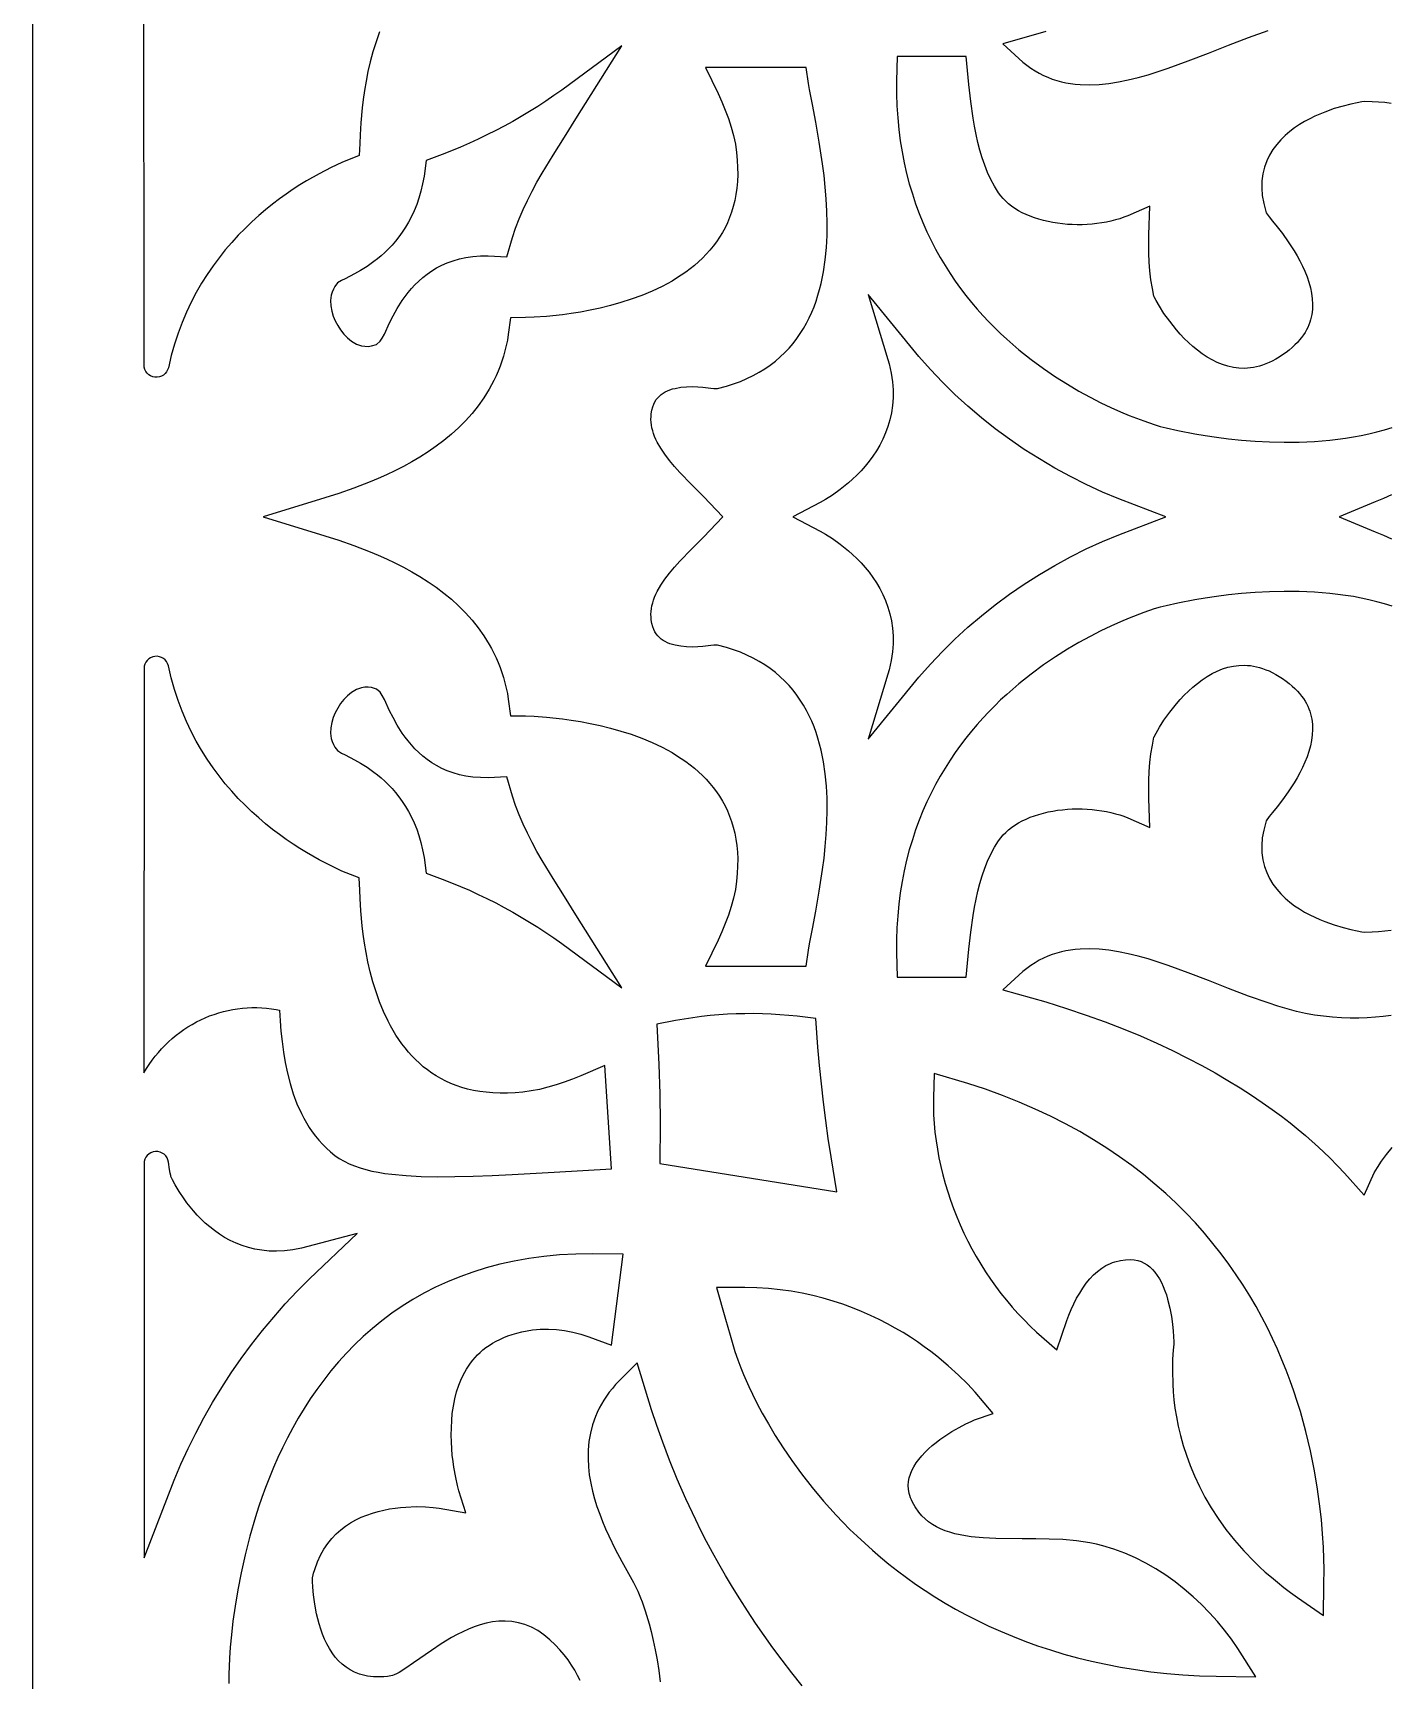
# Model space of a CAD drawing. Extents: x -1925 to 1925, y -1275 to 1275.
# Drawn here: x -1510.5 to -1345.6, y -643.2 to -442.9 of the extents above; entities that cross this region are included whole.
import ezdxf

# ---------------------------------------------------------------- set-up
doc = ezdxf.new("R2010")
doc.units = 0
doc.layers.add('LAYER_1', color=18, linetype='CONTINUOUS')

msp = doc.modelspace()

# ---------------------------------------------------------------- linework, layer by layer
at = {"layer": 'LAYER_1'}
for points in [[(-828.3, -865.46), (-1510.52, -865.46), (-1510.52, -183)], [(-1387.42, -442.78), (-1392.64, -444.27), (-1390.2, -446.47), (-1389.72, -446.86), (-1389.23, -447.22), (-1388.73, -447.54), (-1388.22, -447.84), (-1387.7, -448.1), (-1387.17, -448.33), (-1386.63, -448.54), (-1386.08, -448.72), (-1385.53, -448.87), (-1384.97, -448.99), (-1384.4, -449.08), (-1383.84, -449.16), (-1383.25, -449.21), (-1382.11, -449.24), (-1380.94, -449.19), (-1379.77, -449.07), (-1378.58, -448.88), (-1377.39, -448.64), (-1376.19, -448.34), (-1374.98, -448.01), (-1373.77, -447.63), (-1372.54, -447.22), (-1370.1, -446.33), (-1367.65, -445.39), (-1365.21, -444.43), (-1362.79, -443.5), (-1360.4, -442.65)], [(-1345.45, -451.5), (-1346.2, -451.41), (-1346.97, -451.34), (-1347.77, -451.3), (-1348.65, -451.28), (-1349.03, -451.32), (-1349.59, -451.42), (-1350.36, -451.58), (-1351.29, -451.82), (-1352.36, -452.14), (-1353.51, -452.55), (-1354.12, -452.8), (-1354.73, -453.07), (-1355.35, -453.38), (-1355.97, -453.71), (-1356.58, -454.08), (-1357.18, -454.48), (-1357.76, -454.92), (-1358.33, -455.4), (-1358.86, -455.93), (-1359.36, -456.5), (-1359.82, -457.11), (-1360.22, -457.78), (-1360.57, -458.5), (-1360.84, -459.26), (-1361.04, -460.07), (-1361.16, -460.92), (-1361.18, -461.8), (-1361.11, -462.72), (-1360.94, -463.66), (-1360.62, -464.82), (-1360.28, -465.31), (-1359.86, -465.83), (-1359.32, -466.5), (-1358.67, -467.34), (-1357.96, -468.32), (-1357.23, -469.44), (-1356.88, -470.03), (-1356.54, -470.64), (-1356.22, -471.28), (-1355.93, -471.92), (-1355.67, -472.58), (-1355.44, -473.25), (-1355.26, -473.92), (-1355.12, -474.58), (-1355.03, -475.25), (-1354.99, -475.9), (-1355.01, -476.55), (-1355.09, -477.18), (-1355.24, -477.83), (-1355.33, -478.12), (-1355.45, -478.43), (-1355.58, -478.74), (-1355.73, -479.05), (-1355.91, -479.35), (-1356.11, -479.66), (-1356.33, -479.96), (-1356.57, -480.27), (-1356.84, -480.58), (-1357.14, -480.88), (-1357.47, -481.19), (-1357.83, -481.49), (-1358.22, -481.79), (-1358.64, -482.09), (-1359.06, -482.36), (-1359.48, -482.61), (-1359.89, -482.83), (-1360.29, -483.02), (-1360.68, -483.18), (-1361.07, -483.33), (-1361.45, -483.44), (-1361.82, -483.54), (-1362.19, -483.61), (-1362.55, -483.67), (-1362.91, -483.7), (-1363.24, -483.72), (-1363.95, -483.7), (-1364.62, -483.62), (-1365.29, -483.47), (-1365.94, -483.27), (-1366.58, -483.01), (-1367.2, -482.7), (-1367.81, -482.35), (-1368.41, -481.95), (-1368.99, -481.52), (-1369.55, -481.06), (-1370.08, -480.57), (-1370.59, -480.07), (-1371.08, -479.55), (-1371.53, -479.04), (-1372.36, -478), (-1373.06, -477.03), (-1373.61, -476.17), (-1374.02, -475.47), (-1374.25, -475.03), (-1374.28, -474.96), (-1374.47, -474.02), (-1374.64, -472.96), (-1374.76, -471.88), (-1374.84, -470.8), (-1374.89, -469.7), (-1374.9, -468.6), (-1374.89, -467.5), (-1374.77, -463.99), (-1377.45, -465.16), (-1377.93, -465.35), (-1378.44, -465.52), (-1378.96, -465.67), (-1379.51, -465.81), (-1380.06, -465.93), (-1380.63, -466.03), (-1381.21, -466.11), (-1381.8, -466.18), (-1382.4, -466.22), (-1383, -466.25), (-1383.6, -466.25), (-1384.2, -466.24), (-1384.8, -466.21), (-1385.4, -466.15), (-1385.99, -466.08), (-1386.58, -465.99), (-1387.15, -465.88), (-1387.72, -465.74), (-1388.26, -465.59), (-1388.8, -465.42), (-1389.31, -465.23), (-1389.81, -465.02), (-1390.29, -464.79), (-1390.74, -464.55), (-1391.17, -464.29), (-1391.57, -464.01), (-1391.94, -463.71), (-1392.29, -463.4), (-1392.61, -463.08), (-1392.9, -462.74), (-1393.16, -462.38), (-1393.65, -461.58), (-1394.1, -460.76), (-1394.5, -459.91), (-1394.85, -459.03), (-1395.17, -458.12), (-1395.45, -457.19), (-1395.69, -456.24), (-1395.9, -455.27), (-1396.09, -454.29), (-1396.25, -453.3), (-1396.53, -451.26), (-1396.76, -449.21), (-1397.1, -445.81), (-1405.49, -445.81), (-1405.57, -448.8), (-1405.57, -450.32), (-1405.52, -451.8), (-1405.42, -453.25), (-1405.29, -454.67), (-1405.11, -456.06), (-1404.89, -457.41), (-1404.63, -458.73), (-1404.34, -460.02), (-1404.01, -461.28), (-1403.64, -462.51), (-1403.25, -463.7), (-1402.82, -464.87), (-1402.36, -466), (-1401.87, -467.1), (-1401.36, -468.18), (-1400.82, -469.22), (-1400.26, -470.23), (-1399.67, -471.22), (-1399.06, -472.17), (-1398.44, -473.1), (-1397.79, -473.99), (-1397.13, -474.86), (-1396.46, -475.7), (-1395.77, -476.51), (-1395.07, -477.3), (-1394.36, -478.06), (-1393.63, -478.79), (-1392.91, -479.5), (-1392.17, -480.18), (-1390.69, -481.47), (-1389.2, -482.65), (-1387.71, -483.75), (-1386.24, -484.75), (-1384.8, -485.66), (-1383.39, -486.49), (-1382.03, -487.23), (-1380.73, -487.9), (-1379.5, -488.48), (-1378.35, -489), (-1377.29, -489.44), (-1375.51, -490.12), (-1374.23, -490.56), (-1373.53, -490.78), (-1372.81, -490.96), (-1371.36, -491.28), (-1369.29, -491.68), (-1368.04, -491.89), (-1366.68, -492.09), (-1365.2, -492.27), (-1363.63, -492.44), (-1361.98, -492.57), (-1360.25, -492.66), (-1358.47, -492.7), (-1356.64, -492.69), (-1354.77, -492.61), (-1352.89, -492.45), (-1351.93, -492.34), (-1350.98, -492.21), (-1350.03, -492.06), (-1349.08, -491.88), (-1348.14, -491.68), (-1347.2, -491.44), (-1346.27, -491.19), (-1345.34, -490.9)], [(-1345.4, -499.08), (-1346.38, -499.53), (-1347.38, -499.96), (-1351.75, -501.77), (-1347.38, -503.58), (-1346.38, -504.01), (-1345.4, -504.46)], [(-1345.34, -512.64), (-1346.27, -512.36), (-1347.2, -512.1), (-1348.14, -511.86), (-1349.08, -511.66), (-1350.03, -511.48), (-1350.98, -511.33), (-1351.93, -511.2), (-1352.89, -511.09), (-1354.77, -510.93), (-1356.64, -510.85), (-1358.47, -510.84), (-1360.25, -510.88), (-1361.98, -510.97), (-1363.63, -511.1), (-1365.2, -511.27), (-1366.68, -511.45), (-1368.04, -511.65), (-1369.29, -511.86), (-1371.36, -512.26), (-1372.81, -512.58), (-1373.53, -512.76), (-1374.23, -512.98), (-1375.51, -513.42), (-1377.29, -514.1), (-1378.35, -514.54), (-1379.5, -515.06), (-1380.73, -515.64), (-1382.03, -516.31), (-1383.39, -517.05), (-1384.8, -517.88), (-1386.24, -518.79), (-1387.71, -519.79), (-1389.2, -520.89), (-1390.69, -522.07), (-1392.17, -523.36), (-1392.91, -524.04), (-1393.63, -524.75), (-1394.36, -525.48), (-1395.07, -526.24), (-1395.77, -527.03), (-1396.46, -527.84), (-1397.13, -528.68), (-1397.79, -529.55), (-1398.44, -530.44), (-1399.06, -531.37), (-1399.67, -532.32), (-1400.26, -533.31), (-1400.82, -534.32), (-1401.36, -535.36), (-1401.87, -536.44), (-1402.36, -537.54), (-1402.82, -538.67), (-1403.25, -539.84), (-1403.64, -541.03), (-1404.01, -542.26), (-1404.34, -543.52), (-1404.63, -544.81), (-1404.89, -546.13), (-1405.11, -547.48), (-1405.29, -548.87), (-1405.42, -550.29), (-1405.52, -551.74), (-1405.57, -553.22), (-1405.57, -554.74), (-1405.49, -557.73), (-1397.1, -557.73), (-1396.76, -554.33), (-1396.53, -552.28), (-1396.25, -550.24), (-1396.09, -549.25), (-1395.9, -548.27), (-1395.69, -547.3), (-1395.45, -546.35), (-1395.17, -545.42), (-1394.85, -544.51), (-1394.5, -543.63), (-1394.1, -542.78), (-1393.65, -541.96), (-1393.16, -541.16), (-1392.9, -540.8), (-1392.61, -540.46), (-1392.29, -540.14), (-1391.94, -539.83), (-1391.57, -539.53), (-1391.17, -539.25), (-1390.74, -538.99), (-1390.29, -538.75), (-1389.81, -538.52), (-1389.31, -538.31), (-1388.8, -538.12), (-1388.26, -537.95), (-1387.72, -537.8), (-1387.15, -537.66), (-1386.58, -537.55), (-1385.99, -537.46), (-1385.4, -537.39), (-1384.8, -537.33), (-1384.2, -537.3), (-1383.6, -537.29), (-1383, -537.29), (-1382.4, -537.32), (-1381.8, -537.36), (-1381.21, -537.43), (-1380.63, -537.51), (-1380.06, -537.61), (-1379.51, -537.73), (-1378.96, -537.87), (-1378.44, -538.02), (-1377.93, -538.19), (-1377.45, -538.38), (-1374.77, -539.55), (-1374.89, -536.04), (-1374.9, -534.94), (-1374.89, -533.84), (-1374.84, -532.74), (-1374.76, -531.66), (-1374.64, -530.58), (-1374.47, -529.52), (-1374.28, -528.58), (-1374.25, -528.51), (-1374.02, -528.07), (-1373.61, -527.37), (-1373.06, -526.51), (-1372.36, -525.54), (-1371.53, -524.5), (-1371.08, -523.99), (-1370.59, -523.47), (-1370.08, -522.97), (-1369.55, -522.48), (-1368.99, -522.02), (-1368.41, -521.59), (-1367.81, -521.19), (-1367.2, -520.84), (-1366.58, -520.53), (-1365.94, -520.27), (-1365.29, -520.07), (-1364.62, -519.92), (-1363.95, -519.84), (-1363.24, -519.82), (-1362.91, -519.84), (-1362.55, -519.87), (-1362.19, -519.93), (-1361.82, -520), (-1361.45, -520.1), (-1361.07, -520.21), (-1360.68, -520.36), (-1360.29, -520.52), (-1359.89, -520.71), (-1359.48, -520.93), (-1359.06, -521.18), (-1358.64, -521.45), (-1358.22, -521.75), (-1357.83, -522.05), (-1357.47, -522.35), (-1357.14, -522.66), (-1356.84, -522.96), (-1356.57, -523.27), (-1356.33, -523.58), (-1356.11, -523.88), (-1355.91, -524.19), (-1355.73, -524.49), (-1355.58, -524.8), (-1355.45, -525.11), (-1355.33, -525.42), (-1355.24, -525.71), (-1355.09, -526.36), (-1355.01, -526.99), (-1354.99, -527.64), (-1355.03, -528.29), (-1355.12, -528.96), (-1355.26, -529.62), (-1355.44, -530.29), (-1355.67, -530.96), (-1355.93, -531.62), (-1356.22, -532.26), (-1356.54, -532.9), (-1356.88, -533.51), (-1357.23, -534.1), (-1357.96, -535.22), (-1358.67, -536.2), (-1359.32, -537.04), (-1359.86, -537.71), (-1360.28, -538.23), (-1360.62, -538.72), (-1360.94, -539.88), (-1361.11, -540.82), (-1361.18, -541.74), (-1361.16, -542.63), (-1361.04, -543.47), (-1360.84, -544.28), (-1360.57, -545.04), (-1360.22, -545.76), (-1359.82, -546.43), (-1359.36, -547.04), (-1358.86, -547.61), (-1358.33, -548.14), (-1357.76, -548.62), (-1357.18, -549.06), (-1356.58, -549.46), (-1355.97, -549.83), (-1355.35, -550.16), (-1354.73, -550.47), (-1354.12, -550.74), (-1353.51, -550.99), (-1352.36, -551.4), (-1351.29, -551.72), (-1350.36, -551.96), (-1349.59, -552.12), (-1349.03, -552.22), (-1348.65, -552.26), (-1347.77, -552.24), (-1346.97, -552.2), (-1346.2, -552.13), (-1345.45, -552.04)], [(-1345.46, -562.42), (-1346.4, -562.54), (-1347.36, -562.63), (-1348.35, -562.7), (-1349.37, -562.73), (-1350.41, -562.72), (-1351.48, -562.69), (-1352.57, -562.62), (-1353.68, -562.51), (-1354.75, -562.36), (-1355.84, -562.16), (-1356.95, -561.91), (-1358.08, -561.61), (-1359.23, -561.26), (-1360.4, -560.89), (-1362.79, -560.04), (-1365.21, -559.11), (-1367.65, -558.15), (-1370.1, -557.21), (-1372.54, -556.32), (-1373.77, -555.91), (-1374.98, -555.53), (-1376.19, -555.2), (-1377.39, -554.9), (-1378.58, -554.66), (-1379.77, -554.47), (-1380.94, -554.35), (-1382.11, -554.3), (-1383.25, -554.33), (-1383.84, -554.38), (-1384.4, -554.46), (-1384.97, -554.55), (-1385.53, -554.67), (-1386.08, -554.82), (-1386.63, -555), (-1387.17, -555.21), (-1387.7, -555.44), (-1388.22, -555.7), (-1388.73, -556), (-1389.23, -556.32), (-1389.72, -556.68), (-1390.2, -557.07), (-1392.64, -559.27), (-1387.42, -560.76), (-1384.92, -561.54), (-1382.52, -562.35), (-1380.22, -563.18), (-1378.03, -564.03), (-1375.93, -564.9), (-1373.92, -565.78), (-1372.01, -566.68), (-1370.19, -567.58), (-1368.46, -568.49), (-1366.83, -569.4), (-1365.28, -570.3), (-1363.81, -571.2), (-1362.43, -572.09), (-1361.14, -572.97), (-1359.92, -573.83), (-1358.79, -574.66), (-1357.73, -575.48), (-1356.75, -576.27), (-1355.86, -577.02), (-1354.26, -578.44), (-1352.96, -579.69), (-1351.92, -580.74), (-1351.13, -581.6), (-1348.74, -584.24), (-1347.5, -581.56), (-1347.12, -580.89), (-1346.62, -580.14), (-1346.02, -579.32), (-1345.31, -578.48)], [(-1444.01, -643.29), (-1444.32, -642.65), (-1444.66, -642.02), (-1445.06, -641.39), (-1445.49, -640.76), (-1445.97, -640.14), (-1446.5, -639.53), (-1447.07, -638.92), (-1447.71, -638.31), (-1448.42, -637.71), (-1449.17, -637.2), (-1449.94, -636.78), (-1450.72, -636.46), (-1451.52, -636.24), (-1452.31, -636.1), (-1453.11, -636.04), (-1453.89, -636.06), (-1454.67, -636.15), (-1455.42, -636.3), (-1456.17, -636.5), (-1456.89, -636.74), (-1457.6, -637.03), (-1458.29, -637.34), (-1458.97, -637.68), (-1459.64, -638.05), (-1460.9, -638.82), (-1462.1, -639.62), (-1464.26, -641.14), (-1465.19, -641.77), (-1466, -642.28), (-1466.33, -642.46), (-1466.62, -642.59), (-1466.83, -642.67), (-1467.01, -642.71), (-1467.44, -642.77), (-1467.89, -642.81), (-1468.32, -642.84), (-1468.73, -642.84), (-1469.12, -642.82), (-1469.49, -642.79), (-1469.85, -642.74), (-1470.2, -642.68), (-1470.52, -642.6), (-1470.82, -642.51), (-1471.43, -642.27), (-1471.97, -641.99), (-1472.47, -641.67), (-1472.94, -641.29), (-1473.37, -640.88), (-1473.77, -640.42), (-1474.14, -639.92), (-1474.48, -639.39), (-1474.79, -638.83), (-1475.07, -638.24), (-1475.32, -637.64), (-1475.55, -637.02), (-1475.74, -636.4), (-1475.91, -635.78), (-1476.06, -635.17), (-1476.28, -633.97), (-1476.43, -632.87), (-1476.5, -631.93), (-1476.53, -631.18), (-1476.53, -630.71), (-1476.52, -630.63), (-1476.42, -630.23), (-1476.28, -629.76), (-1475.95, -628.85), (-1475.57, -628.04), (-1475.16, -627.3), (-1474.7, -626.62), (-1474.21, -626.01), (-1473.68, -625.45), (-1473.12, -624.95), (-1472.53, -624.5), (-1471.92, -624.1), (-1471.28, -623.74), (-1470.62, -623.42), (-1469.95, -623.15), (-1469.27, -622.91), (-1468.58, -622.71), (-1467.88, -622.55), (-1467.19, -622.41), (-1466.51, -622.31), (-1465.84, -622.23), (-1465.19, -622.18), (-1463.93, -622.13), (-1462.82, -622.16), (-1461.87, -622.22), (-1461.14, -622.31), (-1457.9, -622.89), (-1458.75, -620.21), (-1458.92, -619.56), (-1459.14, -618.58), (-1459.36, -617.33), (-1459.46, -616.63), (-1459.55, -615.88), (-1459.62, -615.09), (-1459.66, -614.26), (-1459.68, -613.42), (-1459.67, -612.55), (-1459.63, -611.67), (-1459.55, -610.79), (-1459.42, -609.91), (-1459.25, -609.04), (-1459.03, -608.19), (-1458.75, -607.35), (-1458.43, -606.55), (-1458.03, -605.76), (-1457.82, -605.4), (-1457.59, -605.04), (-1457.34, -604.68), (-1457.07, -604.34), (-1456.79, -604.01), (-1456.49, -603.69), (-1456.17, -603.38), (-1455.83, -603.08), (-1455.46, -602.8), (-1455.08, -602.53), (-1454.67, -602.27), (-1454.24, -602.02), (-1453.79, -601.79), (-1453.3, -601.58), (-1452.79, -601.38), (-1452.26, -601.19), (-1451.69, -601.03), (-1451.09, -600.88), (-1450.46, -600.76), (-1449.8, -600.65), (-1449.33, -600.59), (-1448.86, -600.56), (-1447.88, -600.54), (-1446.89, -600.6), (-1445.9, -600.73), (-1444.91, -600.92), (-1443.92, -601.17), (-1442.96, -601.48), (-1440.21, -602.51), (-1438.8, -591.45), (-1442.53, -591.38), (-1444.55, -591.42), (-1446.51, -591.53), (-1448.41, -591.71), (-1450.26, -591.96), (-1452.05, -592.28), (-1453.78, -592.66), (-1455.45, -593.1), (-1457.07, -593.61), (-1458.64, -594.17), (-1460.15, -594.79), (-1461.61, -595.46), (-1463.01, -596.18), (-1464.36, -596.95), (-1465.66, -597.76), (-1466.91, -598.62), (-1468.11, -599.52), (-1469.26, -600.46), (-1470.37, -601.43), (-1471.42, -602.44), (-1472.43, -603.47), (-1473.39, -604.53), (-1474.31, -605.62), (-1475.18, -606.74), (-1476.02, -607.87), (-1476.81, -609.02), (-1477.56, -610.18), (-1478.27, -611.36), (-1478.95, -612.55), (-1479.58, -613.75), (-1480.19, -614.96), (-1480.75, -616.17), (-1481.28, -617.38), (-1481.79, -618.59), (-1482.25, -619.8), (-1482.69, -621), (-1483.1, -622.2), (-1483.48, -623.39), (-1484.16, -625.72), (-1484.74, -627.99), (-1485.23, -630.17), (-1485.63, -632.26), (-1485.95, -634.22), (-1486.21, -636.05), (-1486.4, -637.73), (-1486.54, -639.23), (-1486.64, -640.55), (-1486.72, -642.53), (-1486.71, -643.64)], [(-1417.04, -643.9), (-1418.28, -642.35), (-1419.46, -640.81), (-1420.58, -639.29), (-1421.66, -637.78), (-1422.69, -636.29), (-1423.67, -634.81), (-1424.61, -633.35), (-1425.5, -631.91), (-1426.35, -630.49), (-1427.15, -629.09), (-1427.92, -627.71), (-1428.64, -626.36), (-1429.33, -625.03), (-1429.97, -623.73), (-1431.17, -621.19), (-1432.23, -618.77), (-1433.16, -616.47), (-1433.98, -614.3), (-1434.7, -612.26), (-1435.33, -610.37), (-1437.08, -604.65), (-1439.28, -606.83), (-1439.7, -607.28), (-1440.1, -607.75), (-1440.47, -608.22), (-1440.82, -608.7), (-1441.13, -609.18), (-1441.43, -609.67), (-1441.69, -610.17), (-1441.93, -610.67), (-1442.15, -611.19), (-1442.5, -612.19), (-1442.77, -613.21), (-1442.94, -614.23), (-1443.04, -615.26), (-1443.06, -616.28), (-1443.01, -617.29), (-1442.9, -618.28), (-1442.73, -619.27), (-1442.52, -620.24), (-1442.26, -621.2), (-1441.97, -622.13), (-1441.64, -623.05), (-1441.29, -623.95), (-1440.92, -624.82), (-1440.53, -625.68), (-1439.74, -627.29), (-1438.95, -628.8), (-1437.55, -631.37), (-1437.02, -632.4), (-1436.83, -632.82), (-1436.67, -633.2), (-1436.48, -633.72), (-1436.12, -634.8), (-1435.64, -636.39), (-1435.39, -637.33), (-1435.14, -638.39), (-1434.9, -639.53), (-1434.67, -640.75), (-1434.47, -642.06), (-1434.3, -643.42)]]:
    msp.add_lwpolyline(points, dxfattribs=at)
msp.add_lwpolyline([(-1468.39, -442.8), (-1468.82, -444.01), (-1469.2, -445.23), (-1469.52, -446.44), (-1469.8, -447.64), (-1470.03, -448.81), (-1470.22, -449.94), (-1470.37, -451.02), (-1470.5, -452.04), (-1470.66, -453.87), (-1470.75, -455.34), (-1470.79, -456.38), (-1470.87, -457.85), (-1472.96, -458.7), (-1474.29, -459.31), (-1475.74, -460.05), (-1477.29, -460.93), (-1478.09, -461.42), (-1478.9, -461.95), (-1479.73, -462.52), (-1480.57, -463.12), (-1481.41, -463.76), (-1482.25, -464.44), (-1483.08, -465.15), (-1483.92, -465.9), (-1484.74, -466.7), (-1485.56, -467.53), (-1486.35, -468.4), (-1487.14, -469.31), (-1487.9, -470.27), (-1488.63, -471.26), (-1489.35, -472.3), (-1490.03, -473.38), (-1490.68, -474.5), (-1491.29, -475.66), (-1491.86, -476.87), (-1492.4, -478.13), (-1492.88, -479.43), (-1493.33, -480.78), (-1493.72, -482.17), (-1494.06, -483.65, -0.891457), (-1497.02, -483.31), (-1497.03, -433.96)], format="xyb", dxfattribs=at)
for points in [[(-1438.93, -444.52), (-1446.25, -449.89), (-1447.21, -450.56), (-1448.18, -451.22), (-1449.16, -451.86), (-1450.16, -452.49), (-1451.17, -453.1), (-1452.2, -453.69), (-1453.23, -454.26), (-1454.28, -454.81), (-1455.34, -455.34), (-1456.41, -455.85), (-1457.48, -456.35), (-1458.57, -456.82), (-1459.66, -457.28), (-1460.77, -457.71), (-1462.73, -458.44), (-1462.99, -460.36), (-1463.16, -461.29), (-1463.36, -462.17), (-1463.61, -463.01), (-1463.88, -463.81), (-1464.18, -464.56), (-1464.51, -465.26), (-1464.87, -465.93), (-1465.24, -466.56), (-1465.63, -467.16), (-1466.04, -467.72), (-1466.45, -468.24), (-1466.88, -468.73), (-1467.32, -469.19), (-1467.76, -469.62), (-1468.2, -470.02), (-1468.64, -470.39), (-1469.07, -470.72), (-1469.92, -471.33), (-1470.72, -471.83), (-1471.43, -472.23), (-1472.59, -472.82), (-1473.03, -473.04), (-1473.49, -473.34), (-1473.82, -473.76), (-1474.01, -474.1), (-1474.16, -474.44), (-1474.26, -474.82), (-1474.34, -475.46), (-1474.31, -476.12), (-1474.2, -476.75), (-1474.02, -477.36), (-1473.77, -477.95), (-1473.48, -478.52), (-1473.14, -479.05), (-1472.74, -479.55), (-1472.3, -480.01), (-1471.79, -480.42), (-1471.21, -480.76), (-1470.59, -480.97), (-1470.18, -481.04), (-1469.79, -481.05), (-1469.39, -481), (-1468.78, -480.83), (-1468.31, -480.43), (-1468.06, -480.06), (-1467.81, -479.55), (-1467.18, -478.19), (-1466.76, -477.35), (-1466.25, -476.44), (-1465.63, -475.47), (-1465.3, -474.99), (-1464.92, -474.51), (-1464.52, -474.03), (-1464.09, -473.57), (-1463.63, -473.11), (-1463.14, -472.68), (-1462.61, -472.26), (-1462.05, -471.87), (-1461.46, -471.51), (-1460.83, -471.18), (-1460.16, -470.88), (-1459.45, -470.63), (-1458.69, -470.41), (-1457.89, -470.24), (-1457.04, -470.11), (-1456.14, -470.05), (-1455.18, -470.04), (-1452.92, -470.16), (-1452.25, -467.81), (-1451.87, -466.67), (-1451.43, -465.53), (-1450.95, -464.41), (-1450.43, -463.29), (-1449.86, -462.18), (-1449.26, -461.07), (-1448.64, -459.98), (-1447.31, -457.78), (-1445.93, -455.59), (-1444.52, -453.39)], [(-1482.55, -501.77), (-1475.06, -504.07), (-1473.36, -504.62), (-1471.51, -505.26), (-1469.55, -506.01), (-1468.55, -506.43), (-1467.54, -506.88), (-1466.52, -507.37), (-1465.5, -507.89), (-1464.49, -508.45), (-1463.48, -509.04), (-1462.49, -509.67), (-1461.52, -510.34), (-1460.58, -511.05), (-1459.66, -511.8), (-1458.79, -512.6), (-1457.95, -513.44), (-1457.15, -514.32), (-1456.4, -515.26), (-1455.71, -516.24), (-1455.06, -517.28), (-1454.77, -517.8), (-1454.49, -518.35), (-1454.22, -518.91), (-1453.97, -519.49), (-1453.74, -520.08), (-1453.53, -520.69), (-1453.33, -521.31), (-1453.16, -521.94), (-1453, -522.6), (-1452.86, -523.26), (-1452.75, -523.95), (-1452.48, -525.96), (-1450.67, -525.99), (-1449.62, -526.03), (-1448.09, -526.14), (-1446.18, -526.34), (-1445.12, -526.49), (-1443.99, -526.67), (-1442.81, -526.89), (-1441.59, -527.15), (-1440.34, -527.46), (-1439.08, -527.82), (-1437.8, -528.22), (-1436.53, -528.69), (-1435.28, -529.21), (-1434.05, -529.79), (-1432.85, -530.44), (-1432.29, -530.78), (-1431.72, -531.14), (-1431.17, -531.52), (-1430.64, -531.92), (-1430.12, -532.34), (-1429.63, -532.77), (-1429.15, -533.22), (-1428.69, -533.69), (-1428.25, -534.18), (-1427.83, -534.68), (-1427.44, -535.21), (-1427.07, -535.76), (-1426.73, -536.33), (-1426.41, -536.92), (-1426.12, -537.53), (-1425.85, -538.17), (-1425.62, -538.83), (-1425.41, -539.52), (-1425.23, -540.23), (-1425.09, -540.97), (-1424.98, -541.75), (-1424.91, -542.55), (-1424.87, -543.38), (-1424.88, -544.24), (-1424.92, -545.14), (-1425, -546.06), (-1425.15, -547.1), (-1425.37, -548.13), (-1425.65, -549.16), (-1425.99, -550.19), (-1426.37, -551.21), (-1426.8, -552.23), (-1427.26, -553.25), (-1428.8, -556.42), (-1416.53, -556.42), (-1416.26, -554.46), (-1416.13, -553.71), (-1415.79, -551.89), (-1415.38, -549.74), (-1414.95, -547.31), (-1414.55, -544.67), (-1414.37, -543.28), (-1414.22, -541.86), (-1414.1, -540.42), (-1414.02, -538.95), (-1413.99, -537.48), (-1414.01, -535.99), (-1414.08, -534.51), (-1414.22, -533.03), (-1414.43, -531.57), (-1414.73, -530.13), (-1414.91, -529.41), (-1415.11, -528.7), (-1415.34, -528), (-1415.59, -527.32), (-1415.87, -526.64), (-1416.17, -525.97), (-1416.51, -525.32), (-1416.87, -524.68), (-1417.26, -524.05), (-1417.68, -523.45), (-1418.14, -522.86), (-1418.63, -522.29), (-1419.15, -521.74), (-1419.7, -521.21), (-1420.29, -520.7), (-1420.91, -520.22), (-1421.56, -519.77), (-1422.25, -519.35), (-1422.98, -518.95), (-1423.74, -518.58), (-1424.53, -518.24), (-1425.36, -517.94), (-1426.23, -517.66), (-1427.32, -517.37), (-1427.76, -517.39), (-1428.13, -517.43), (-1429.11, -517.55), (-1429.72, -517.59), (-1430.38, -517.61), (-1431.08, -517.59), (-1431.78, -517.52), (-1432.48, -517.39), (-1432.79, -517.31), (-1433.1, -517.21), (-1433.4, -517.09), (-1433.67, -516.95), (-1433.93, -516.8), (-1434.16, -516.64), (-1434.38, -516.45), (-1434.58, -516.25), (-1434.76, -516.02), (-1434.92, -515.76), (-1435.06, -515.46), (-1435.19, -515.13), (-1435.29, -514.75), (-1435.37, -514.31), (-1435.4, -513.97), (-1435.41, -513.62), (-1435.4, -513.27), (-1435.36, -512.93), (-1435.29, -512.59), (-1435.2, -512.24), (-1435.09, -511.89), (-1434.96, -511.54), (-1434.81, -511.18), (-1434.64, -510.84), (-1434.21, -510.1), (-1433.72, -509.37), (-1433.16, -508.63), (-1432.55, -507.9), (-1431.9, -507.17), (-1430.48, -505.7), (-1429.03, -504.24), (-1426.67, -501.77), (-1429.03, -499.3), (-1430.48, -497.84), (-1431.9, -496.37), (-1432.55, -495.64), (-1433.16, -494.91), (-1433.72, -494.17), (-1434.21, -493.44), (-1434.64, -492.7), (-1434.81, -492.36), (-1434.96, -492), (-1435.09, -491.65), (-1435.2, -491.3), (-1435.29, -490.95), (-1435.36, -490.61), (-1435.4, -490.27), (-1435.41, -489.92), (-1435.4, -489.57), (-1435.37, -489.23), (-1435.29, -488.79), (-1435.19, -488.41), (-1435.06, -488.08), (-1434.92, -487.78), (-1434.76, -487.52), (-1434.58, -487.29), (-1434.38, -487.09), (-1434.16, -486.9), (-1433.93, -486.74), (-1433.67, -486.59), (-1433.4, -486.45), (-1433.1, -486.33), (-1432.79, -486.23), (-1432.48, -486.15), (-1431.78, -486.02), (-1431.08, -485.95), (-1430.38, -485.93), (-1429.72, -485.95), (-1429.11, -485.99), (-1428.13, -486.11), (-1427.76, -486.15), (-1427.32, -486.17), (-1426.23, -485.88), (-1425.36, -485.6), (-1424.53, -485.3), (-1423.74, -484.96), (-1422.98, -484.59), (-1422.25, -484.19), (-1421.56, -483.77), (-1420.91, -483.32), (-1420.29, -482.84), (-1419.7, -482.33), (-1419.15, -481.81), (-1418.63, -481.26), (-1418.14, -480.68), (-1417.68, -480.09), (-1417.26, -479.49), (-1416.87, -478.86), (-1416.51, -478.22), (-1416.17, -477.57), (-1415.87, -476.9), (-1415.59, -476.22), (-1415.34, -475.54), (-1415.11, -474.84), (-1414.91, -474.13), (-1414.73, -473.41), (-1414.43, -471.97), (-1414.22, -470.51), (-1414.08, -469.03), (-1414.01, -467.55), (-1413.99, -466.06), (-1414.02, -464.59), (-1414.1, -463.12), (-1414.22, -461.68), (-1414.37, -460.26), (-1414.55, -458.87), (-1414.95, -456.23), (-1415.38, -453.8), (-1415.79, -451.65), (-1416.13, -449.83), (-1416.26, -449.08), (-1416.53, -447.12), (-1428.8, -447.12), (-1427.26, -450.29), (-1426.8, -451.31), (-1426.37, -452.33), (-1425.99, -453.35), (-1425.65, -454.38), (-1425.37, -455.41), (-1425.15, -456.44), (-1425, -457.48), (-1424.92, -458.4), (-1424.88, -459.3), (-1424.87, -460.16), (-1424.91, -460.99), (-1424.98, -461.8), (-1425.09, -462.57), (-1425.23, -463.31), (-1425.41, -464.02), (-1425.62, -464.71), (-1425.85, -465.37), (-1426.12, -466.01), (-1426.41, -466.62), (-1426.73, -467.21), (-1427.07, -467.78), (-1427.44, -468.33), (-1427.83, -468.86), (-1428.25, -469.36), (-1428.69, -469.85), (-1429.15, -470.32), (-1429.63, -470.77), (-1430.12, -471.2), (-1430.64, -471.62), (-1431.17, -472.02), (-1431.72, -472.4), (-1432.29, -472.76), (-1432.85, -473.1), (-1434.05, -473.75), (-1435.28, -474.33), (-1436.53, -474.85), (-1437.8, -475.32), (-1439.08, -475.72), (-1440.34, -476.08), (-1441.59, -476.39), (-1442.81, -476.65), (-1443.99, -476.87), (-1445.12, -477.05), (-1446.18, -477.2), (-1448.09, -477.4), (-1449.62, -477.51), (-1450.67, -477.55), (-1452.48, -477.58), (-1452.75, -479.59), (-1452.86, -480.28), (-1453, -480.94), (-1453.16, -481.6), (-1453.33, -482.23), (-1453.53, -482.85), (-1453.74, -483.46), (-1453.97, -484.05), (-1454.22, -484.63), (-1454.49, -485.19), (-1454.77, -485.74), (-1455.06, -486.26), (-1455.71, -487.3), (-1456.4, -488.28), (-1457.15, -489.22), (-1457.95, -490.1), (-1458.79, -490.94), (-1459.66, -491.74), (-1460.58, -492.49), (-1461.52, -493.2), (-1462.49, -493.87), (-1463.48, -494.5), (-1464.49, -495.09), (-1465.5, -495.65), (-1466.52, -496.17), (-1467.54, -496.66), (-1468.55, -497.11), (-1469.55, -497.53), (-1471.51, -498.28), (-1473.36, -498.92), (-1475.06, -499.47)], [(-1409.02, -474.75), (-1406.6, -482.63), (-1406.45, -483.18), (-1406.21, -484.29), (-1406.06, -485.34), (-1405.99, -486.34), (-1405.99, -487.31), (-1406.06, -488.24), (-1406.19, -489.12), (-1406.37, -489.98), (-1406.61, -490.8), (-1406.9, -491.58), (-1407.23, -492.33), (-1407.6, -493.05), (-1408.01, -493.74), (-1408.44, -494.4), (-1408.9, -495.02), (-1409.39, -495.61), (-1409.88, -496.17), (-1410.39, -496.69), (-1410.9, -497.18), (-1411.41, -497.63), (-1412.42, -498.45), (-1413.36, -499.12), (-1414.18, -499.65), (-1414.85, -500.04), (-1418.15, -501.77), (-1414.85, -503.5), (-1414.18, -503.89), (-1413.36, -504.42), (-1412.42, -505.09), (-1411.41, -505.91), (-1410.9, -506.36), (-1410.39, -506.85), (-1409.88, -507.37), (-1409.39, -507.93), (-1408.9, -508.52), (-1408.44, -509.14), (-1408.01, -509.8), (-1407.6, -510.49), (-1407.23, -511.21), (-1406.9, -511.96), (-1406.61, -512.74), (-1406.37, -513.56), (-1406.19, -514.42), (-1406.06, -515.3), (-1405.99, -516.23), (-1405.99, -517.2), (-1406.06, -518.2), (-1406.21, -519.25), (-1406.45, -520.36), (-1406.6, -520.91), (-1409.02, -528.8), (-1402.85, -521.26), (-1401.45, -519.68), (-1399.99, -518.14), (-1398.47, -516.65), (-1396.89, -515.21), (-1395.25, -513.82), (-1393.56, -512.47), (-1391.82, -511.19), (-1390.03, -509.96), (-1388.2, -508.8), (-1386.34, -507.69), (-1384.43, -506.65), (-1382.5, -505.68), (-1380.54, -504.78), (-1378.55, -503.95), (-1372.82, -501.77), (-1378.55, -499.59), (-1380.54, -498.76), (-1382.5, -497.86), (-1384.43, -496.89), (-1386.34, -495.85), (-1388.2, -494.74), (-1390.03, -493.58), (-1391.82, -492.35), (-1393.56, -491.07), (-1395.25, -489.72), (-1396.89, -488.33), (-1398.47, -486.89), (-1399.99, -485.4), (-1401.45, -483.86), (-1402.85, -482.28)], [(-1438.93, -559.03), (-1444.52, -550.15), (-1445.93, -547.95), (-1447.31, -545.76), (-1448.64, -543.56), (-1449.26, -542.47), (-1449.86, -541.36), (-1450.43, -540.25), (-1450.95, -539.13), (-1451.43, -538.01), (-1451.87, -536.87), (-1452.25, -535.73), (-1452.92, -533.38), (-1455.18, -533.5), (-1456.14, -533.49), (-1457.04, -533.43), (-1457.89, -533.3), (-1458.69, -533.13), (-1459.45, -532.91), (-1460.16, -532.66), (-1460.83, -532.36), (-1461.46, -532.03), (-1462.05, -531.67), (-1462.61, -531.28), (-1463.14, -530.86), (-1463.63, -530.43), (-1464.09, -529.97), (-1464.52, -529.51), (-1464.92, -529.03), (-1465.3, -528.55), (-1465.63, -528.07), (-1466.25, -527.1), (-1466.76, -526.19), (-1467.18, -525.35), (-1467.81, -523.99), (-1468.06, -523.48), (-1468.31, -523.11), (-1468.78, -522.71), (-1469.39, -522.54), (-1469.79, -522.49), (-1470.18, -522.5), (-1470.59, -522.57), (-1471.21, -522.78), (-1471.79, -523.12), (-1472.3, -523.53), (-1472.74, -523.99), (-1473.14, -524.49), (-1473.48, -525.02), (-1473.77, -525.59), (-1474.02, -526.18), (-1474.2, -526.79), (-1474.31, -527.42), (-1474.34, -528.08), (-1474.26, -528.72), (-1474.16, -529.1), (-1474.01, -529.44), (-1473.82, -529.78), (-1473.49, -530.2), (-1473.03, -530.5), (-1472.59, -530.72), (-1471.43, -531.31), (-1470.72, -531.71), (-1469.92, -532.21), (-1469.07, -532.82), (-1468.64, -533.15), (-1468.2, -533.52), (-1467.76, -533.92), (-1467.32, -534.35), (-1466.88, -534.81), (-1466.45, -535.3), (-1466.04, -535.82), (-1465.63, -536.38), (-1465.24, -536.98), (-1464.87, -537.61), (-1464.51, -538.28), (-1464.18, -538.98), (-1463.88, -539.74), (-1463.61, -540.53), (-1463.36, -541.37), (-1463.16, -542.25), (-1462.99, -543.18), (-1462.73, -545.1), (-1460.77, -545.83), (-1459.66, -546.26), (-1458.57, -546.72), (-1457.48, -547.19), (-1456.41, -547.69), (-1455.34, -548.2), (-1454.28, -548.73), (-1453.23, -549.28), (-1452.2, -549.86), (-1451.17, -550.44), (-1450.16, -551.05), (-1449.16, -551.68), (-1448.18, -552.32), (-1447.21, -552.98), (-1446.25, -553.65)], [(-1415.37, -562.78), (-1417.62, -562.5), (-1418.67, -562.39), (-1419.73, -562.31), (-1420.79, -562.24), (-1421.85, -562.2), (-1422.91, -562.18), (-1423.98, -562.19), (-1425.04, -562.22), (-1426.1, -562.26), (-1427.16, -562.34), (-1428.22, -562.43), (-1429.28, -562.55), (-1430.33, -562.68), (-1431.38, -562.84), (-1432.42, -563.03), (-1434.71, -563.48), (-1434.45, -568.37), (-1434.34, -571.95), (-1434.3, -575.53), (-1434.35, -580.41), (-1412.81, -583.87), (-1413.52, -579.59), (-1413.86, -577.37), (-1414.17, -575.16), (-1414.45, -572.93), (-1414.7, -570.71), (-1414.92, -568.48), (-1415.11, -566.25)], [(-1396.91, -570.67), (-1400.97, -569.46), (-1401.08, -572.41), (-1401.08, -573.45), (-1401.05, -574.49), (-1400.98, -575.53), (-1400.89, -576.58), (-1400.76, -577.63), (-1400.6, -578.67), (-1400.41, -579.71), (-1400.18, -580.76), (-1399.93, -581.79), (-1399.65, -582.82), (-1399.34, -583.85), (-1399, -584.87), (-1398.64, -585.88), (-1398.24, -586.88), (-1397.82, -587.88), (-1397.37, -588.86), (-1396.9, -589.83), (-1396.4, -590.78), (-1395.87, -591.73), (-1395.32, -592.66), (-1394.75, -593.57), (-1394.15, -594.47), (-1393.53, -595.34), (-1392.88, -596.2), (-1392.21, -597.04), (-1391.52, -597.86), (-1390.81, -598.66), (-1390.07, -599.43), (-1389.31, -600.18), (-1388.54, -600.9), (-1386.06, -603.07), (-1384.87, -599.51), (-1384.61, -598.83), (-1384.32, -598.14), (-1384.01, -597.46), (-1383.67, -596.8), (-1383.3, -596.16), (-1382.91, -595.55), (-1382.5, -594.97), (-1382.06, -594.44), (-1381.61, -593.96), (-1381.13, -593.52), (-1380.63, -593.14), (-1380.12, -592.82), (-1379.56, -592.56), (-1379.3, -592.45), (-1379.03, -592.37), (-1378.34, -592.2), (-1377.72, -592.1), (-1377.17, -592.08), (-1376.67, -592.12), (-1376.23, -592.2), (-1375.82, -592.34), (-1375.45, -592.51), (-1375.1, -592.73), (-1374.76, -592.98), (-1374.45, -593.29), (-1374.15, -593.63), (-1373.87, -594.02), (-1373.61, -594.44), (-1373.37, -594.89), (-1373.15, -595.37), (-1372.94, -595.87), (-1372.76, -596.39), (-1372.61, -596.91), (-1372.34, -597.98), (-1372.15, -599.01), (-1372.01, -599.96), (-1371.93, -600.79), (-1371.89, -601.45), (-1371.86, -602.08), (-1371.88, -602.38), (-1371.94, -603.11), (-1372.01, -604.2), (-1372.04, -605.6), (-1372, -607.24), (-1371.94, -608.17), (-1371.85, -609.14), (-1371.72, -610.16), (-1371.54, -611.23), (-1371.33, -612.34), (-1371.05, -613.49), (-1370.73, -614.68), (-1370.34, -615.89), (-1369.89, -617.13), (-1369.36, -618.4), (-1368.76, -619.68), (-1368.08, -620.97), (-1367.32, -622.28), (-1366.47, -623.59), (-1365.53, -624.9), (-1364.48, -626.21), (-1363.34, -627.51), (-1362.1, -628.8), (-1361.43, -629.44), (-1360.74, -630.08), (-1360.01, -630.71), (-1359.26, -631.33), (-1358.48, -631.95), (-1357.68, -632.57), (-1356.84, -633.17), (-1353.67, -635.35), (-1353.61, -631.6), (-1353.6, -629.73), (-1353.63, -628.48), (-1353.68, -627.05), (-1353.78, -625.44), (-1353.93, -623.68), (-1354.14, -621.77), (-1354.43, -619.74), (-1354.79, -617.58), (-1355.25, -615.33), (-1355.81, -612.99), (-1356.13, -611.78), (-1356.48, -610.56), (-1356.86, -609.33), (-1357.27, -608.08), (-1357.72, -606.82), (-1358.2, -605.55), (-1358.72, -604.27), (-1359.27, -602.98), (-1359.86, -601.69), (-1360.49, -600.39), (-1361.16, -599.09), (-1361.87, -597.8), (-1362.63, -596.5), (-1363.43, -595.21), (-1364.28, -593.93), (-1365.17, -592.65), (-1366.12, -591.38), (-1367.11, -590.12), (-1368.15, -588.87), (-1369.24, -587.64), (-1370.39, -586.42), (-1371.59, -585.23), (-1372.85, -584.05), (-1374.17, -582.9), (-1375.54, -581.76), (-1376.97, -580.66), (-1378.46, -579.58), (-1380.01, -578.53), (-1381.63, -577.51), (-1383.3, -576.52), (-1385.04, -575.57), (-1386.85, -574.65), (-1388.73, -573.78), (-1390.67, -572.94), (-1392.68, -572.14), (-1394.76, -571.38)], [(-1427.46, -595.5), (-1426.34, -599.34), (-1425.79, -601.29), (-1425.2, -603.26), (-1424.86, -604.26), (-1424.5, -605.25), (-1424.18, -606.05), (-1423.53, -607.51), (-1423.07, -608.47), (-1422.53, -609.56), (-1421.89, -610.76), (-1421.14, -612.08), (-1420.3, -613.48), (-1419.35, -614.97), (-1418.29, -616.52), (-1417.12, -618.13), (-1415.83, -619.79), (-1414.42, -621.47), (-1412.89, -623.17), (-1412.07, -624.03), (-1411.23, -624.89), (-1410.35, -625.74), (-1409.43, -626.59), (-1408.49, -627.44), (-1407.51, -628.28), (-1406.49, -629.11), (-1405.44, -629.93), (-1404.36, -630.75), (-1403.24, -631.55), (-1402.08, -632.33), (-1400.89, -633.1), (-1399.66, -633.85), (-1398.39, -634.58), (-1397.08, -635.29), (-1395.74, -635.98), (-1394.36, -636.65), (-1392.94, -637.29), (-1391.48, -637.9), (-1389.98, -638.49), (-1388.44, -639.04), (-1386.86, -639.56), (-1385.24, -640.05), (-1383.58, -640.5), (-1381.87, -640.92), (-1380.13, -641.3), (-1378.34, -641.64), (-1376.51, -641.94), (-1374.64, -642.2), (-1372.72, -642.41), (-1370.77, -642.57), (-1368.76, -642.69), (-1366.72, -642.76), (-1361.88, -642.81), (-1364.07, -639.37), (-1364.86, -638.25), (-1365.69, -637.15), (-1366.57, -636.08), (-1367.51, -635.04), (-1368.49, -634.04), (-1369.52, -633.08), (-1370.59, -632.16), (-1371.7, -631.29), (-1372.85, -630.46), (-1374.04, -629.7), (-1375.26, -628.99), (-1376.52, -628.36), (-1377.81, -627.79), (-1379.14, -627.29), (-1380.48, -626.88), (-1381.27, -626.68), (-1382.07, -626.52), (-1382.88, -626.39), (-1383.7, -626.28), (-1385.34, -626.14), (-1387, -626.07), (-1388.65, -626.05), (-1390.29, -626.04), (-1393.5, -626), (-1395.02, -625.93), (-1396.48, -625.79), (-1397.16, -625.69), (-1397.82, -625.57), (-1398.46, -625.42), (-1399.07, -625.25), (-1399.65, -625.06), (-1400.2, -624.83), (-1400.72, -624.58), (-1401.2, -624.29), (-1401.66, -623.98), (-1402.08, -623.62), (-1402.48, -623.23), (-1402.85, -622.79), (-1403.29, -622.16), (-1403.46, -621.88), (-1403.62, -621.59), (-1403.75, -621.31), (-1403.86, -621.04), (-1403.95, -620.77), (-1404.01, -620.54), (-1404.1, -620.02), (-1404.13, -619.55), (-1404.1, -619.08), (-1404.02, -618.63), (-1403.88, -618.17), (-1403.7, -617.72), (-1403.47, -617.27), (-1403.18, -616.82), (-1402.86, -616.38), (-1402.5, -615.94), (-1402.1, -615.51), (-1401.67, -615.1), (-1401.22, -614.71), (-1400.76, -614.33), (-1400.28, -613.97), (-1399.8, -613.63), (-1398.84, -613.01), (-1397.94, -612.49), (-1397.14, -612.08), (-1396.5, -611.77), (-1396.08, -611.59), (-1393.83, -610.8), (-1396.01, -608.23), (-1396.95, -607.21), (-1398.04, -606.13), (-1399.28, -605), (-1400.66, -603.85), (-1401.41, -603.26), (-1402.2, -602.68), (-1403.02, -602.1), (-1403.88, -601.53), (-1404.77, -600.97), (-1405.71, -600.42), (-1406.67, -599.89), (-1407.68, -599.37), (-1408.72, -598.88), (-1409.8, -598.4), (-1410.92, -597.95), (-1412.07, -597.53), (-1413.25, -597.14), (-1414.47, -596.79), (-1415.73, -596.47), (-1417.02, -596.19), (-1418.35, -595.95), (-1419.71, -595.76), (-1421.11, -595.61), (-1422.54, -595.52), (-1424, -595.48)]]:
    msp.add_lwpolyline(points, close=True, dxfattribs=at)
for points in [[(-1480.95, -561.7), (-1480.98, -561.68), (-1480.56, -561.76), (-1480.49, -563.06), (-1480.38, -564.32), (-1480.24, -565.59), (-1480.07, -566.86), (-1479.85, -568.14), (-1479.59, -569.41), (-1479.27, -570.68), (-1478.88, -571.92), (-1478.43, -573.14), (-1477.9, -574.31), (-1477.6, -574.9), (-1477.28, -575.46), (-1476.94, -576.02), (-1476.57, -576.55), (-1476.18, -577.08), (-1475.76, -577.58), (-1475.32, -578.07), (-1474.85, -578.54), (-1474.35, -578.99), (-1473.82, -579.42), (-1473.29, -579.8), (-1472.71, -580.14), (-1472.09, -580.44), (-1471.45, -580.7), (-1470.77, -580.94), (-1470.06, -581.14), (-1469.33, -581.32), (-1468.56, -581.48), (-1467.76, -581.61), (-1466.92, -581.72), (-1465.18, -581.88), (-1463.32, -581.97), (-1461.33, -582.01), (-1459.23, -581.99), (-1457.02, -581.94), (-1454.71, -581.85), (-1452.29, -581.73), (-1447.18, -581.44), (-1440.19, -581.04), (-1441, -568.49), (-1443.95, -569.75), (-1444.94, -570.14), (-1445.94, -570.51), (-1446.94, -570.85), (-1447.95, -571.14), (-1448.95, -571.39), (-1449.96, -571.58), (-1450.98, -571.72), (-1451.93, -571.81), (-1452.86, -571.85), (-1453.75, -571.85), (-1454.61, -571.82), (-1455.43, -571.75), (-1456.22, -571.65), (-1456.98, -571.52), (-1457.71, -571.35), (-1458.41, -571.15), (-1459.08, -570.93), (-1459.72, -570.67), (-1460.34, -570.4), (-1460.94, -570.09), (-1461.5, -569.76), (-1462.05, -569.41), (-1462.58, -569.03), (-1463.08, -568.64), (-1463.56, -568.22), (-1464.02, -567.78), (-1464.46, -567.33), (-1464.89, -566.85), (-1465.29, -566.36), (-1465.68, -565.85), (-1466.05, -565.33), (-1466.4, -564.79), (-1466.73, -564.24), (-1467.05, -563.68), (-1467.34, -563.11), (-1467.9, -561.93), (-1468.39, -560.74), (-1468.82, -559.53), (-1469.2, -558.31), (-1469.52, -557.1), (-1469.8, -555.9), (-1470.03, -554.73), (-1470.22, -553.6), (-1470.37, -552.52), (-1470.5, -551.5), (-1470.66, -549.67), (-1470.75, -548.2), (-1470.79, -547.16), (-1470.87, -545.69), (-1472.96, -544.84), (-1474.29, -544.23), (-1475.74, -543.49), (-1477.29, -542.61), (-1478.09, -542.12), (-1478.9, -541.59), (-1479.73, -541.02), (-1480.57, -540.42), (-1481.41, -539.78), (-1482.25, -539.1), (-1483.08, -538.39), (-1483.92, -537.64), (-1484.74, -536.84), (-1485.56, -536.01), (-1486.35, -535.14), (-1487.14, -534.23), (-1487.9, -533.27), (-1488.63, -532.28), (-1489.35, -531.24), (-1490.03, -530.16), (-1490.68, -529.04), (-1491.29, -527.88), (-1491.86, -526.67), (-1492.4, -525.41), (-1492.88, -524.11), (-1493.33, -522.76), (-1493.72, -521.37), (-1494.06, -519.89, 0.891457), (-1497.02, -520.23), (-1497.03, -569.39), (-1496.71, -568.86), (-1496.38, -568.35), (-1496.03, -567.85), (-1495.67, -567.37), (-1495.28, -566.9), (-1494.88, -566.45), (-1494.47, -566.02), (-1494.04, -565.6), (-1493.59, -565.2), (-1493.13, -564.82), (-1492.66, -564.46), (-1492.17, -564.12), (-1491.68, -563.79), (-1491.17, -563.49), (-1490.65, -563.2), (-1490.13, -562.94), (-1489.59, -562.69), (-1489.05, -562.47), (-1488.5, -562.27), (-1487.94, -562.08), (-1487.37, -561.93), (-1486.8, -561.79), (-1486.23, -561.67), (-1485.65, -561.58), (-1485.07, -561.51), (-1484.48, -561.46), (-1483.9, -561.44), (-1483.31, -561.44), (-1482.72, -561.47), (-1482.13, -561.52), (-1481.54, -561.6)], [(-1494.04, -580.24, 0.932833), (-1497.02, -580.45), (-1497.02, -628.35), (-1493.36, -618.91), (-1492.55, -616.98), (-1491.67, -615.07), (-1490.73, -613.18), (-1489.74, -611.32), (-1488.68, -609.48), (-1487.58, -607.66), (-1486.42, -605.88), (-1485.2, -604.13), (-1483.94, -602.41), (-1482.62, -600.73), (-1481.26, -599.09), (-1479.85, -597.49), (-1478.4, -595.93), (-1476.9, -594.41), (-1471.12, -588.91), (-1477.9, -590.7), (-1478.95, -590.9), (-1479.95, -591.02), (-1480.91, -591.07), (-1481.83, -591.05), (-1482.7, -590.96), (-1483.54, -590.82), (-1484.34, -590.63), (-1485.11, -590.38), (-1485.84, -590.09), (-1486.55, -589.76), (-1487.22, -589.4), (-1487.85, -589), (-1488.46, -588.57), (-1489.04, -588.12), (-1489.58, -587.65), (-1490.09, -587.16), (-1490.57, -586.67), (-1491.02, -586.17), (-1491.43, -585.67), (-1491.81, -585.18), (-1492.16, -584.71), (-1492.76, -583.8), (-1493.23, -583.01), (-1493.56, -582.38), (-1493.75, -581.97), (-1493.78, -581.87), (-1493.85, -581.57), (-1493.91, -581.15)]]:
    msp.add_lwpolyline(points, format="xyb", close=True, dxfattribs=at)

doc.saveas('drawing.dxf')
